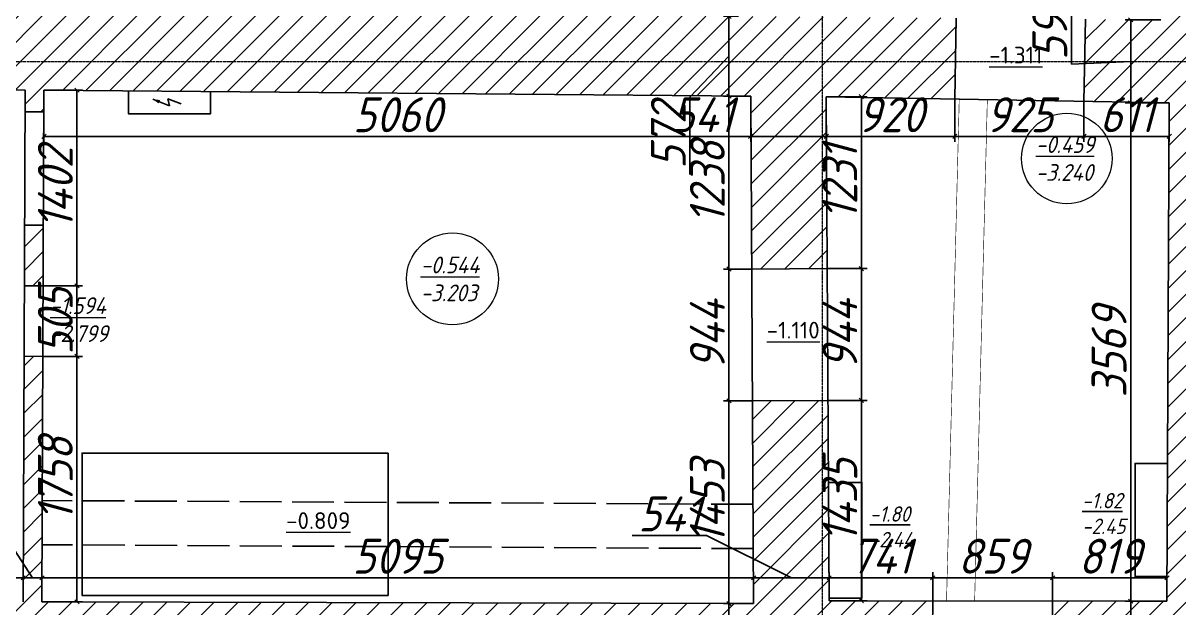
# Model space of a CAD drawing. Header units: millimetres. Extents: x 504091 to 2165846, y 135022 to 442887.
# Drawn here: x 561143 to 569417, y 298026 to 302214 of the extents above; entities that cross this region are included whole.
import ezdxf

# ---------------------------------------------------------------- set-up
doc = ezdxf.new("R2010")
doc.units = ezdxf.units.MM
for name, pattern in [('ACAD_ISO02W100', [15, 12, -3]), ('ADSK_Линия сетки', [25, 20, -2.5, 0, -2.5]), ('осеваяX2', [4, 2.5, -0.5, 0.5, -0.5])]:
    doc.linetypes.add(name, pattern=pattern)
doc.layers.get('Defpoints').update_dxf_attribs({"color": 255})
for name, color, linetype in [('Балки', 140, 'ACAD_ISO02W100'), ('Вентиляция', 150, 'Continuous'), ('Контур', 7, 'Continuous'), ('Отметки коммуникаций', 7, 'Continuous'), ('Пожарные коммуникации', 1, 'Continuous'), ('Штриховка', 252, 'Continuous'), ('Электрика', 40, 'Continuous')]:
    doc.layers.add(name, color=color, linetype=linetype)
for name, color, linetype, lineweight in [('Оси', 165, 'осеваяX2', 13), ('отметки', 7, 'Continuous', 20), ('размеры', 7, 'Continuous', 9)]:
    doc.layers.add(name, color=color, linetype=linetype, lineweight=lineweight)
doc.styles.add('ISOCPEUR', font='isocpeur.ttf', dxfattribs={"width": 0.9, "oblique": 15, "height": 250})
doc.dimstyles.new('GENPLAN 1000', dxfattribs={"dimscale": 10, "dimtxt": 13, "dimasz": 3, "dimexe": 4, "dimexo": 0, "dimgap": 3, "dimtad": 1, "dimdec": 0, "dimzin": 0, "dimtxsty": 'ISOCPEUR', "dimblk1": 'OBLIQUE', "dimblk2": 'OBLIQUE', "dimsah": 1, "dimcen": -1, "dimaunit": 1, "dimadec": 3, "dimazin": 0, "dimtfac": 0.75, "dimtdec": 0, "dimtix": 1, "dimtmove": 1, "dimatfit": 3, "dimfxl": 0, "dimtvp": 0.6, "dimarcsym": 0})

# ---------------------------------------------------------------- blocks, each defined once
blk = doc.blocks.new('817')
at = {"color": 0}
for p, q in [((0.05, 1.76), (-0.47, -0.17)), ((0.47, 0.17), (-0.47, -0.17)), ((0.47, 0.17), (-0.18, -2.24))]:
    blk.add_line(p, q, dxfattribs=at)
blk.add_solid([(-0.18, -1.24), (0.32, -1.38), (-0.18, -2.24)], dxfattribs=at)
blk = doc.blocks.new('_Oblique')
at = {"color": 0, "linetype": 'ByBlock', "lineweight": -2}
blk.add_line((-0.5, -0.5), (0.5, 0.5), dxfattribs=at)
blk = doc.blocks.new('*D303')
at = {"layer": 'Defpoints', "color": 0, "lineweight": 20, "ltscale": 0.03, "transparency": 16777216}
for p in [(569287.5, 302237.6), (569072.4, 301642.4), (569348.9, 301642.4)]:
    blk.add_point(p, dxfattribs=at)
at = {"layer": 'размеры', "color": 0, "lineweight": -2, "ltscale": 0.03, "transparency": 16777216}
for p, q in [((568648.1, 301919.5), (568648.1, 302473.9)), ((569287.5, 302237.6), (569032.4, 302237.6)), ((569072.4, 302237.6), (569072.4, 301642.4)), ((569072.4, 301940), (568648.1, 301919.5)), ((569348.9, 301642.4), (569032.4, 301642.4))]:
    blk.add_line(p, q, dxfattribs=at)
at = {"layer": 'размеры', "color": 0, "lineweight": -2, "ltscale": 0.03, "transparency": 16777216, "xscale": 30, "yscale": 30, "zscale": 30}
for p, rotation in [((569072.4, 302237.6), 90), ((569072.4, 301642.4), 270)]:
    blk.add_blockref('_Oblique', p, dxfattribs=dict(at, rotation=rotation))
at = {"layer": 'размеры', "color": 0, "ltscale": 0.03, "transparency": 16777216, "insert": (568493.1, 302196.7), "char_height": 250, "attachment_point": 5, "rotation": 90, "style": 'ISOCPEUR'}
blk.add_mtext('595', dxfattribs=at)
blk = doc.blocks.new('*D304')
at = {"layer": 'Defpoints', "color": 0, "lineweight": 20, "ltscale": 0.03, "transparency": 16777216}
for p in [(569348.9, 301642.4), (569072.4, 298073.8), (569332.2, 298073.8)]:
    blk.add_point(p, dxfattribs=at)
at = {"layer": 'размеры', "color": 0, "lineweight": -2, "ltscale": 0.03, "transparency": 16777216}
for p, q in [((569348.9, 301642.4), (569032.4, 301642.4)), ((569072.4, 301642.4), (569072.4, 298073.8)), ((569332.2, 298073.8), (569032.4, 298073.8))]:
    blk.add_line(p, q, dxfattribs=at)
at = {"layer": 'размеры', "color": 0, "lineweight": -2, "ltscale": 0.03, "transparency": 16777216, "xscale": 30, "yscale": 30, "zscale": 30}
for p, rotation in [((569072.4, 301642.4), 90), ((569072.4, 298073.8), 270)]:
    blk.add_blockref('_Oblique', p, dxfattribs=dict(at, rotation=rotation))
at = {"layer": 'размеры', "color": 0, "ltscale": 0.03, "transparency": 16777216, "insert": (568917.4, 299858.1), "char_height": 250, "attachment_point": 5, "rotation": 90, "style": 'ISOCPEUR'}
blk.add_mtext('3569', dxfattribs=at)
blk = doc.blocks.new('*D305')
at = {"layer": 'Defpoints', "color": 0, "lineweight": 20, "ltscale": 0.03, "transparency": 16777216}
for p in [(569332.2, 298073.8), (569072.4, 297877.8), (569342.7, 297877.8)]:
    blk.add_point(p, dxfattribs=at)
at = {"layer": 'размеры', "color": 0, "lineweight": -2, "ltscale": 0.03, "transparency": 16777216}
for p, q in [((569332.2, 298073.8), (569032.4, 298073.8)), ((569072.4, 298073.8), (569072.4, 297877.8)), ((569072.4, 297975.8), (568812.5, 297801.9)), ((569342.7, 297877.8), (569032.4, 297877.8)), ((568812.5, 297801.9), (568812.5, 297292.4))]:
    blk.add_line(p, q, dxfattribs=at)
at = {"layer": 'размеры', "color": 0, "lineweight": -2, "ltscale": 0.03, "transparency": 16777216, "xscale": 30, "yscale": 30, "zscale": 30}
for p, rotation in [((569072.4, 298073.8), 90), ((569072.4, 297877.8), 270)]:
    blk.add_blockref('_Oblique', p, dxfattribs=dict(at, rotation=rotation))
at = {"layer": 'размеры', "color": 0, "ltscale": 0.03, "transparency": 16777216, "insert": (568657.5, 297547.2), "char_height": 250, "attachment_point": 5, "rotation": 90, "style": 'ISOCPEUR'}
blk.add_mtext('196', dxfattribs=at)
blk = doc.blocks.new('*D316')
at = {"layer": 'Defpoints', "color": 0, "lineweight": 20, "ltscale": 0.03, "transparency": 16777216}
for p in [(566196.4, 298056.2), (566372.6, 298056.2), (566297.6, 297752.3)]:
    blk.add_point(p, dxfattribs=at)
at = {"layer": 'размеры', "color": 0, "lineweight": -2, "ltscale": 0.03, "transparency": 16777216}
for p, q in [((566372.6, 298056.2), (566156.4, 298056.2)), ((566196.4, 297752.3), (566196.4, 298056.2)), ((566196.4, 297904.3), (565856.7, 297708.5)), ((566297.6, 297752.3), (566156.4, 297752.3)), ((565856.7, 297708.5), (565856.7, 297131.5))]:
    blk.add_line(p, q, dxfattribs=at)
at = {"layer": 'размеры', "color": 0, "lineweight": -2, "ltscale": 0.03, "transparency": 16777216, "xscale": 30, "yscale": 30, "zscale": 30}
for p, rotation in [((566196.4, 298056.2), 90), ((566196.4, 297752.3), 270)]:
    blk.add_blockref('_Oblique', p, dxfattribs=dict(at, rotation=rotation))
at = {"layer": 'размеры', "color": 0, "ltscale": 0.03, "transparency": 16777216, "insert": (565701.7, 297420), "char_height": 250, "attachment_point": 5, "rotation": 90, "style": 'ISOCPEUR'}
blk.add_mtext('304', dxfattribs=at)
blk = doc.blocks.new('*D317')
at = {"layer": 'Defpoints', "color": 0, "lineweight": 20, "ltscale": 0.03, "transparency": 16777216}
for p in [(566196.4, 299509.1), (566364.5, 299509.1), (566372.6, 298056.2)]:
    blk.add_point(p, dxfattribs=at)
at = {"layer": 'размеры', "color": 0, "lineweight": -2, "ltscale": 0.03, "transparency": 16777216}
for p, q in [((566364.5, 299509.1), (566156.4, 299509.1)), ((566196.4, 298056.2), (566196.4, 299509.1)), ((566372.6, 298056.2), (566156.4, 298056.2))]:
    blk.add_line(p, q, dxfattribs=at)
at = {"layer": 'размеры', "color": 0, "lineweight": -2, "ltscale": 0.03, "transparency": 16777216, "xscale": 30, "yscale": 30, "zscale": 30}
for p, rotation in [((566196.4, 299509.1), 90), ((566196.4, 298056.2), 270)]:
    blk.add_blockref('_Oblique', p, dxfattribs=dict(at, rotation=rotation))
at = {"layer": 'размеры', "color": 0, "ltscale": 0.03, "transparency": 16777216, "insert": (566041.4, 298782.7), "char_height": 250, "attachment_point": 5, "rotation": 90, "style": 'ISOCPEUR'}
blk.add_mtext('1453', dxfattribs=at)
blk = doc.blocks.new('*D318')
at = {"layer": 'Defpoints', "color": 0, "lineweight": 20, "ltscale": 0.03, "transparency": 16777216}
for p in [(566196.4, 300452.8), (566359.2, 300452.8), (566364.5, 299509.1)]:
    blk.add_point(p, dxfattribs=at)
at = {"layer": 'размеры', "color": 0, "lineweight": -2, "ltscale": 0.03, "transparency": 16777216}
for p, q in [((566359.2, 300452.8), (566156.4, 300452.8)), ((566196.4, 299509.1), (566196.4, 300452.8)), ((566364.5, 299509.1), (566156.4, 299509.1))]:
    blk.add_line(p, q, dxfattribs=at)
at = {"layer": 'размеры', "color": 0, "lineweight": -2, "ltscale": 0.03, "transparency": 16777216, "xscale": 30, "yscale": 30, "zscale": 30}
for p, rotation in [((566196.4, 300452.8), 90), ((566196.4, 299509.1), 270)]:
    blk.add_blockref('_Oblique', p, dxfattribs=dict(at, rotation=rotation))
at = {"layer": 'размеры', "color": 0, "ltscale": 0.03, "transparency": 16777216, "insert": (566041.4, 299981), "char_height": 250, "attachment_point": 5, "rotation": 90, "style": 'ISOCPEUR'}
blk.add_mtext('944', dxfattribs=at)
blk = doc.blocks.new('*D319')
at = {"layer": 'Defpoints', "color": 0, "lineweight": 20, "ltscale": 0.03, "transparency": 16777216}
for p in [(566196.4, 301691.2), (566352.3, 301691.2), (566359.2, 300452.8)]:
    blk.add_point(p, dxfattribs=at)
at = {"layer": 'размеры', "color": 0, "lineweight": -2, "ltscale": 0.03, "transparency": 16777216}
for p, q in [((566352.3, 301691.2), (566156.4, 301691.2)), ((566196.4, 300452.8), (566196.4, 301691.2)), ((566359.2, 300452.8), (566156.4, 300452.8))]:
    blk.add_line(p, q, dxfattribs=at)
at = {"layer": 'размеры', "color": 0, "lineweight": -2, "ltscale": 0.03, "transparency": 16777216, "xscale": 30, "yscale": 30, "zscale": 30}
for p, rotation in [((566196.4, 301691.2), 90), ((566196.4, 300452.8), 270)]:
    blk.add_blockref('_Oblique', p, dxfattribs=dict(at, rotation=rotation))
at = {"layer": 'размеры', "color": 0, "ltscale": 0.03, "transparency": 16777216, "insert": (566041.4, 301072), "char_height": 250, "attachment_point": 5, "rotation": 90, "style": 'ISOCPEUR'}
blk.add_mtext('1238', dxfattribs=at)
blk = doc.blocks.new('*D320')
at = {"layer": 'Defpoints', "color": 0, "lineweight": 20, "ltscale": 0.03, "transparency": 16777216}
for p in [(566196.4, 302263), (566264.3, 302263), (566352.3, 301691.2)]:
    blk.add_point(p, dxfattribs=at)
at = {"layer": 'размеры', "color": 0, "lineweight": -2, "ltscale": 0.03, "transparency": 16777216}
for p, q in [((566264.3, 302263), (566156.4, 302263)), ((566196.4, 301691.2), (566196.4, 302263)), ((566196.4, 301977.1), (565917.3, 301684.8)), ((565917.3, 301684.8), (565917.3, 301130.3)), ((566352.3, 301691.2), (566156.4, 301691.2))]:
    blk.add_line(p, q, dxfattribs=at)
at = {"layer": 'размеры', "color": 0, "lineweight": -2, "ltscale": 0.03, "transparency": 16777216, "xscale": 30, "yscale": 30, "zscale": 30}
for p, rotation in [((566196.4, 302263), 90), ((566196.4, 301691.2), 270)]:
    blk.add_blockref('_Oblique', p, dxfattribs=dict(at, rotation=rotation))
at = {"layer": 'размеры', "color": 0, "ltscale": 0.03, "transparency": 16777216, "insert": (565762.3, 301407.6), "char_height": 250, "attachment_point": 5, "rotation": 90, "style": 'ISOCPEUR'}
blk.add_mtext('572', dxfattribs=at)
blk = doc.blocks.new('*D332')
at = {"layer": 'Defpoints', "color": 0, "lineweight": 20, "ltscale": 0.03, "transparency": 16777216}
for p in [(561292.3, 301733.7), (566352.3, 301691.2), (566352.3, 301402.8)]:
    blk.add_point(p, dxfattribs=at)
at = {"layer": 'размеры', "color": 0, "lineweight": -2, "ltscale": 0.03, "transparency": 16777216}
for p, q in [((561292.3, 301733.7), (561292.3, 301362.8)), ((566352.3, 301691.2), (566352.3, 301362.8)), ((561292.3, 301402.8), (566352.3, 301402.8))]:
    blk.add_line(p, q, dxfattribs=at)
at = {"layer": 'размеры', "color": 0, "lineweight": -2, "ltscale": 0.03, "transparency": 16777216, "xscale": 30, "yscale": 30, "zscale": 30, "rotation": 180}
blk.add_blockref('_Oblique', (561292.3, 301402.8), dxfattribs=at)
at = {"layer": 'размеры', "color": 0, "lineweight": -2, "ltscale": 0.03, "transparency": 16777216, "xscale": 30, "yscale": 30, "zscale": 30}
blk.add_blockref('_Oblique', (566352.3, 301402.8), dxfattribs=at)
at = {"layer": 'размеры', "color": 0, "ltscale": 0.03, "transparency": 16777216, "insert": (563822.3, 301557.8), "char_height": 250, "attachment_point": 5, "style": 'ISOCPEUR'}
blk.add_mtext('5060', dxfattribs=at)
blk = doc.blocks.new('*D333')
at = {"layer": 'Defpoints', "color": 0, "lineweight": 20, "ltscale": 0.03, "transparency": 16777216}
for p in [(566352.3, 301691.2), (566893.4, 301686.6), (566893.4, 301402.8)]:
    blk.add_point(p, dxfattribs=at)
at = {"layer": 'размеры', "color": 0, "lineweight": -2, "ltscale": 0.03, "transparency": 16777216}
for p, q in [((566352.3, 301691.2), (566352.3, 301362.8)), ((566893.4, 301686.6), (566893.4, 301362.8)), ((565741.5, 301402.8), (566352.3, 301402.8)), ((566352.3, 301402.8), (566893.4, 301402.8))]:
    blk.add_line(p, q, dxfattribs=at)
at = {"layer": 'размеры', "color": 0, "lineweight": -2, "ltscale": 0.03, "transparency": 16777216, "xscale": 30, "yscale": 30, "zscale": 30, "rotation": 180}
blk.add_blockref('_Oblique', (566352.3, 301402.8), dxfattribs=at)
at = {"layer": 'размеры', "color": 0, "lineweight": -2, "ltscale": 0.03, "transparency": 16777216, "xscale": 30, "yscale": 30, "zscale": 30}
blk.add_blockref('_Oblique', (566893.4, 301402.8), dxfattribs=at)
at = {"layer": 'размеры', "color": 0, "ltscale": 0.03, "transparency": 16777216, "insert": (566007.5, 301557.8), "char_height": 250, "attachment_point": 5, "style": 'ISOCPEUR'}
blk.add_mtext('541', dxfattribs=at)
blk = doc.blocks.new('*D334')
at = {"layer": 'Defpoints', "color": 0, "lineweight": 20, "ltscale": 0.03, "transparency": 16777216}
for p in [(566893.4, 301686.6), (567813.4, 301670), (567813.4, 301402.8)]:
    blk.add_point(p, dxfattribs=at)
at = {"layer": 'размеры', "color": 0, "lineweight": -2, "ltscale": 0.03, "transparency": 16777216}
for p, q in [((566893.4, 301686.6), (566893.4, 301362.8)), ((567813.4, 301670), (567813.4, 301362.8)), ((566893.4, 301402.8), (567813.4, 301402.8))]:
    blk.add_line(p, q, dxfattribs=at)
at = {"layer": 'размеры', "color": 0, "lineweight": -2, "ltscale": 0.03, "transparency": 16777216, "xscale": 30, "yscale": 30, "zscale": 30, "rotation": 180}
blk.add_blockref('_Oblique', (566893.4, 301402.8), dxfattribs=at)
at = {"layer": 'размеры', "color": 0, "lineweight": -2, "ltscale": 0.03, "transparency": 16777216, "xscale": 30, "yscale": 30, "zscale": 30}
blk.add_blockref('_Oblique', (567813.4, 301402.8), dxfattribs=at)
at = {"layer": 'размеры', "color": 0, "ltscale": 0.03, "transparency": 16777216, "insert": (567353.4, 301557.8), "char_height": 250, "attachment_point": 5, "style": 'ISOCPEUR'}
blk.add_mtext('920', dxfattribs=at)
blk = doc.blocks.new('*D335')
at = {"layer": 'Defpoints', "color": 0, "lineweight": 20, "ltscale": 0.03, "transparency": 16777216}
for p in [(567813.4, 301670), (568738, 301653.4), (568738, 301402.8)]:
    blk.add_point(p, dxfattribs=at)
at = {"layer": 'размеры', "color": 0, "lineweight": -2, "ltscale": 0.03, "transparency": 16777216}
for p, q in [((567813.4, 301670), (567813.4, 301362.8)), ((568738, 301653.4), (568738, 301362.8)), ((567813.4, 301402.8), (568738, 301402.8))]:
    blk.add_line(p, q, dxfattribs=at)
at = {"layer": 'размеры', "color": 0, "lineweight": -2, "ltscale": 0.03, "transparency": 16777216, "xscale": 30, "yscale": 30, "zscale": 30, "rotation": 180}
blk.add_blockref('_Oblique', (567813.4, 301402.8), dxfattribs=at)
at = {"layer": 'размеры', "color": 0, "lineweight": -2, "ltscale": 0.03, "transparency": 16777216, "xscale": 30, "yscale": 30, "zscale": 30}
blk.add_blockref('_Oblique', (568738, 301402.8), dxfattribs=at)
at = {"layer": 'размеры', "color": 0, "ltscale": 0.03, "transparency": 16777216, "insert": (568275.7, 301557.8), "char_height": 250, "attachment_point": 5, "style": 'ISOCPEUR'}
blk.add_mtext('925', dxfattribs=at)
blk = doc.blocks.new('*D336')
at = {"layer": 'Defpoints', "color": 0, "lineweight": 20, "ltscale": 0.03, "transparency": 16777216}
for p in [(568738, 301653.4), (569348.9, 301642.4), (569348.9, 301402.8)]:
    blk.add_point(p, dxfattribs=at)
at = {"layer": 'размеры', "color": 0, "lineweight": -2, "ltscale": 0.03, "transparency": 16777216}
for p, q in [((568738, 301653.4), (568738, 301362.8)), ((569348.9, 301642.4), (569348.9, 301362.8)), ((568738, 301402.8), (569348.9, 301402.8))]:
    blk.add_line(p, q, dxfattribs=at)
at = {"layer": 'размеры', "color": 0, "lineweight": -2, "ltscale": 0.03, "transparency": 16777216, "xscale": 30, "yscale": 30, "zscale": 30, "rotation": 180}
blk.add_blockref('_Oblique', (568738, 301402.8), dxfattribs=at)
at = {"layer": 'размеры', "color": 0, "lineweight": -2, "ltscale": 0.03, "transparency": 16777216, "xscale": 30, "yscale": 30, "zscale": 30}
blk.add_blockref('_Oblique', (569348.9, 301402.8), dxfattribs=at)
at = {"layer": 'размеры', "color": 0, "ltscale": 0.03, "transparency": 16777216, "insert": (569043.5, 301557.8), "char_height": 250, "attachment_point": 5, "style": 'ISOCPEUR'}
blk.add_mtext('611', dxfattribs=at)
blk = doc.blocks.new('*D337')
at = {"layer": 'Defpoints', "color": 0, "lineweight": 20, "ltscale": 0.03, "transparency": 16777216}
for p in [(568513.7, 298241), (568513.7, 298075), (569332.2, 298073.8)]:
    blk.add_point(p, dxfattribs=at)
at = {"layer": 'размеры', "color": 0, "lineweight": -2, "ltscale": 0.03, "transparency": 16777216}
for p, q in [((568513.7, 298075), (568513.7, 298281)), ((569332.2, 298241), (568513.7, 298241)), ((569332.2, 298073.8), (569332.2, 298281))]:
    blk.add_line(p, q, dxfattribs=at)
at = {"layer": 'размеры', "color": 0, "lineweight": -2, "ltscale": 0.03, "transparency": 16777216, "xscale": 30, "yscale": 30, "zscale": 30, "rotation": 180}
blk.add_blockref('_Oblique', (568513.7, 298241), dxfattribs=at)
at = {"layer": 'размеры', "color": 0, "lineweight": -2, "ltscale": 0.03, "transparency": 16777216, "xscale": 30, "yscale": 30, "zscale": 30}
blk.add_blockref('_Oblique', (569332.2, 298241), dxfattribs=at)
at = {"layer": 'размеры', "color": 0, "ltscale": 0.03, "transparency": 16777216, "insert": (568923, 298396), "char_height": 250, "attachment_point": 5, "style": 'ISOCPEUR'}
blk.add_mtext('819', dxfattribs=at)
blk = doc.blocks.new('*D338')
at = {"layer": 'Defpoints', "color": 0, "lineweight": 20, "ltscale": 0.03, "transparency": 16777216}
for p in [(567654.8, 298241), (567654.8, 298076.3), (568513.7, 298075)]:
    blk.add_point(p, dxfattribs=at)
at = {"layer": 'размеры', "color": 0, "lineweight": -2, "ltscale": 0.03, "transparency": 16777216}
for p, q in [((567654.8, 298076.3), (567654.8, 298281)), ((568513.7, 298241), (567654.8, 298241)), ((568513.7, 298075), (568513.7, 298281))]:
    blk.add_line(p, q, dxfattribs=at)
at = {"layer": 'размеры', "color": 0, "lineweight": -2, "ltscale": 0.03, "transparency": 16777216, "xscale": 30, "yscale": 30, "zscale": 30, "rotation": 180}
blk.add_blockref('_Oblique', (567654.8, 298241), dxfattribs=at)
at = {"layer": 'размеры', "color": 0, "lineweight": -2, "ltscale": 0.03, "transparency": 16777216, "xscale": 30, "yscale": 30, "zscale": 30}
blk.add_blockref('_Oblique', (568513.7, 298241), dxfattribs=at)
at = {"layer": 'размеры', "color": 0, "ltscale": 0.03, "transparency": 16777216, "insert": (568084.2, 298396), "char_height": 250, "attachment_point": 5, "style": 'ISOCPEUR'}
blk.add_mtext('859', dxfattribs=at)
blk = doc.blocks.new('*D339')
at = {"layer": 'Defpoints', "color": 0, "lineweight": 20, "ltscale": 0.03, "transparency": 16777216}
for p in [(566913.6, 298241), (566913.6, 298077.3), (567654.8, 298076.3)]:
    blk.add_point(p, dxfattribs=at)
at = {"layer": 'размеры', "color": 0, "lineweight": -2, "ltscale": 0.03, "transparency": 16777216}
for p, q in [((566913.6, 298077.3), (566913.6, 298281)), ((567654.8, 298241), (566913.6, 298241)), ((567654.8, 298076.3), (567654.8, 298281))]:
    blk.add_line(p, q, dxfattribs=at)
at = {"layer": 'размеры', "color": 0, "lineweight": -2, "ltscale": 0.03, "transparency": 16777216, "xscale": 30, "yscale": 30, "zscale": 30, "rotation": 180}
blk.add_blockref('_Oblique', (566913.6, 298241), dxfattribs=at)
at = {"layer": 'размеры', "color": 0, "lineweight": -2, "ltscale": 0.03, "transparency": 16777216, "xscale": 30, "yscale": 30, "zscale": 30}
blk.add_blockref('_Oblique', (567654.8, 298241), dxfattribs=at)
at = {"layer": 'размеры', "color": 0, "ltscale": 0.03, "transparency": 16777216, "insert": (567284.2, 298396), "char_height": 250, "attachment_point": 5, "style": 'ISOCPEUR'}
blk.add_mtext('741', dxfattribs=at)
blk = doc.blocks.new('*D340')
at = {"layer": 'Defpoints', "color": 0, "lineweight": 20, "ltscale": 0.03, "transparency": 16777216}
for p in [(566372.6, 298241), (566372.6, 298056.2), (566913.6, 298077.3)]:
    blk.add_point(p, dxfattribs=at)
at = {"layer": 'размеры', "color": 0, "lineweight": -2, "ltscale": 0.03, "transparency": 16777216}
for p, q in [((566036, 298543.9), (565504.1, 298543.9)), ((566643.1, 298241), (566036, 298543.9)), ((566372.6, 298056.2), (566372.6, 298281)), ((566913.6, 298241), (566372.6, 298241)), ((566913.6, 298077.3), (566913.6, 298281))]:
    blk.add_line(p, q, dxfattribs=at)
at = {"layer": 'размеры', "color": 0, "lineweight": -2, "ltscale": 0.03, "transparency": 16777216, "xscale": 30, "yscale": 30, "zscale": 30, "rotation": 180}
blk.add_blockref('_Oblique', (566372.6, 298241), dxfattribs=at)
at = {"layer": 'размеры', "color": 0, "lineweight": -2, "ltscale": 0.03, "transparency": 16777216, "xscale": 30, "yscale": 30, "zscale": 30}
blk.add_blockref('_Oblique', (566913.6, 298241), dxfattribs=at)
at = {"layer": 'размеры', "color": 0, "ltscale": 0.03, "transparency": 16777216, "insert": (565770, 298698.9), "char_height": 250, "attachment_point": 5, "style": 'ISOCPEUR'}
blk.add_mtext('541', dxfattribs=at)
blk = doc.blocks.new('*D341')
at = {"layer": 'Defpoints', "color": 0, "lineweight": 20, "ltscale": 0.03, "transparency": 16777216}
for p in [(561278, 298241), (561278, 298068.9), (566372.6, 298056.2)]:
    blk.add_point(p, dxfattribs=at)
at = {"layer": 'размеры', "color": 0, "lineweight": -2, "ltscale": 0.03, "transparency": 16777216}
for p, q in [((561278, 298068.9), (561278, 298281)), ((566372.6, 298241), (561278, 298241)), ((566372.6, 298056.2), (566372.6, 298281))]:
    blk.add_line(p, q, dxfattribs=at)
at = {"layer": 'размеры', "color": 0, "lineweight": -2, "ltscale": 0.03, "transparency": 16777216, "xscale": 30, "yscale": 30, "zscale": 30, "rotation": 180}
blk.add_blockref('_Oblique', (561278, 298241), dxfattribs=at)
at = {"layer": 'размеры', "color": 0, "lineweight": -2, "ltscale": 0.03, "transparency": 16777216, "xscale": 30, "yscale": 30, "zscale": 30}
blk.add_blockref('_Oblique', (566372.6, 298241), dxfattribs=at)
at = {"layer": 'размеры', "color": 0, "ltscale": 0.03, "transparency": 16777216, "insert": (563825.3, 298396), "char_height": 250, "attachment_point": 5, "style": 'ISOCPEUR'}
blk.add_mtext('5095', dxfattribs=at)
blk = doc.blocks.new('*D342')
at = {"layer": 'Defpoints', "color": 0, "lineweight": 20, "ltscale": 0.03, "transparency": 16777216}
for p in [(561143, 298241), (561143, 298069.2), (561278, 298068.9)]:
    blk.add_point(p, dxfattribs=at)
at = {"layer": 'размеры', "color": 0, "lineweight": -2, "ltscale": 0.03, "transparency": 16777216}
for p, q in [((561053.8, 298484.8), (560544.3, 298484.8)), ((561210.5, 298241), (561053.8, 298484.8)), ((561143, 298069.2), (561143, 298281)), ((561278, 298241), (561143, 298241)), ((561278, 298068.9), (561278, 298281))]:
    blk.add_line(p, q, dxfattribs=at)
at = {"layer": 'размеры', "color": 0, "lineweight": -2, "ltscale": 0.03, "transparency": 16777216, "xscale": 30, "yscale": 30, "zscale": 30, "rotation": 180}
blk.add_blockref('_Oblique', (561143, 298241), dxfattribs=at)
at = {"layer": 'размеры', "color": 0, "lineweight": -2, "ltscale": 0.03, "transparency": 16777216, "xscale": 30, "yscale": 30, "zscale": 30}
blk.add_blockref('_Oblique', (561278, 298241), dxfattribs=at)
at = {"layer": 'размеры', "color": 0, "ltscale": 0.03, "transparency": 16777216, "insert": (560799, 298639.8), "char_height": 250, "attachment_point": 5, "style": 'ISOCPEUR'}
blk.add_mtext('135', dxfattribs=at)
blk = doc.blocks.new('*D343')
at = {"layer": 'Defpoints', "color": 0, "lineweight": 20, "ltscale": 0.03, "transparency": 16777216}
for p in [(560426.2, 298241), (560426.2, 298071), (561143, 298069.2)]:
    blk.add_point(p, dxfattribs=at)
at = {"layer": 'размеры', "color": 0, "lineweight": -2, "ltscale": 0.03, "transparency": 16777216}
for p, q in [((560426.2, 298071), (560426.2, 298281)), ((561143, 298241), (560426.2, 298241)), ((561143, 298069.2), (561143, 298281))]:
    blk.add_line(p, q, dxfattribs=at)
at = {"layer": 'размеры', "color": 0, "lineweight": -2, "ltscale": 0.03, "transparency": 16777216, "xscale": 30, "yscale": 30, "zscale": 30, "rotation": 180}
blk.add_blockref('_Oblique', (560426.2, 298241), dxfattribs=at)
at = {"layer": 'размеры', "color": 0, "lineweight": -2, "ltscale": 0.03, "transparency": 16777216, "xscale": 30, "yscale": 30, "zscale": 30}
blk.add_blockref('_Oblique', (561143, 298241), dxfattribs=at)
at = {"layer": 'размеры', "color": 0, "ltscale": 0.03, "transparency": 16777216, "insert": (560784.6, 298396), "char_height": 250, "attachment_point": 5, "style": 'ISOCPEUR'}
blk.add_mtext('717', dxfattribs=at)
blk = doc.blocks.new('*D344')
at = {"layer": 'Defpoints', "color": 0, "lineweight": 20, "ltscale": 0.03, "transparency": 16777216}
for p in [(561292.3, 301733.7), (561286.8, 300332.1), (561528.8, 300332.1)]:
    blk.add_point(p, dxfattribs=at)
at = {"layer": 'размеры', "color": 0, "lineweight": -2, "ltscale": 0.03, "transparency": 16777216}
for p, q in [((561292.3, 301733.7), (561568.8, 301733.7)), ((561528.8, 301733.7), (561528.8, 300332.1)), ((561286.8, 300332.1), (561568.8, 300332.1))]:
    blk.add_line(p, q, dxfattribs=at)
at = {"layer": 'размеры', "color": 0, "lineweight": -2, "ltscale": 0.03, "transparency": 16777216, "xscale": 30, "yscale": 30, "zscale": 30}
for p, rotation in [((561528.8, 301733.7), 90), ((561528.8, 300332.1), 270)]:
    blk.add_blockref('_Oblique', p, dxfattribs=dict(at, rotation=rotation))
at = {"layer": 'размеры', "color": 0, "ltscale": 0.03, "transparency": 16777216, "insert": (561373.8, 301032.9), "char_height": 250, "attachment_point": 5, "rotation": 90, "style": 'ISOCPEUR'}
blk.add_mtext('1402', dxfattribs=at)
blk = doc.blocks.new('*D345')
at = {"layer": 'Defpoints', "color": 0, "lineweight": 20, "ltscale": 0.03, "transparency": 16777216}
for p in [(561286.8, 300332.1), (561284.8, 299827), (561528.8, 299827)]:
    blk.add_point(p, dxfattribs=at)
at = {"layer": 'размеры', "color": 0, "lineweight": -2, "ltscale": 0.03, "transparency": 16777216}
for p, q in [((561528.8, 300332.1), (561528.8, 300362.1)), ((561286.8, 300332.1), (561568.8, 300332.1)), ((561528.8, 300332.1), (561528.8, 299827)), ((561284.8, 299827), (561568.8, 299827)), ((561528.8, 299827), (561528.8, 299797))]:
    blk.add_line(p, q, dxfattribs=at)
at = {"layer": 'размеры', "color": 0, "lineweight": -2, "ltscale": 0.03, "transparency": 16777216, "xscale": 30, "yscale": 30, "zscale": 30}
for p, rotation in [((561528.8, 300332.1), 270), ((561528.8, 299827), 90)]:
    blk.add_blockref('_Oblique', p, dxfattribs=dict(at, rotation=rotation))
at = {"layer": 'размеры', "color": 0, "ltscale": 0.03, "transparency": 16777216, "insert": (561373.8, 300079.6), "char_height": 250, "attachment_point": 5, "rotation": 90, "style": 'ISOCPEUR'}
blk.add_mtext('505', dxfattribs=at)
blk = doc.blocks.new('*D346')
at = {"layer": 'Defpoints', "color": 0, "lineweight": 20, "ltscale": 0.03, "transparency": 16777216}
for p in [(561284.8, 299827), (561278, 298068.9), (561528.8, 298068.9)]:
    blk.add_point(p, dxfattribs=at)
at = {"layer": 'размеры', "color": 0, "lineweight": -2, "ltscale": 0.03, "transparency": 16777216}
for p, q in [((561284.8, 299827), (561568.8, 299827)), ((561528.8, 299827), (561528.8, 298068.9)), ((561278, 298068.9), (561568.8, 298068.9))]:
    blk.add_line(p, q, dxfattribs=at)
at = {"layer": 'размеры', "color": 0, "lineweight": -2, "ltscale": 0.03, "transparency": 16777216, "xscale": 30, "yscale": 30, "zscale": 30}
for p, rotation in [((561528.8, 299827), 90), ((561528.8, 298068.9), 270)]:
    blk.add_blockref('_Oblique', p, dxfattribs=dict(at, rotation=rotation))
at = {"layer": 'размеры', "color": 0, "ltscale": 0.03, "transparency": 16777216, "insert": (561373.8, 298948), "char_height": 250, "attachment_point": 5, "rotation": 90, "style": 'ISOCPEUR'}
blk.add_mtext('1758', dxfattribs=at)
blk = doc.blocks.new('*D351')
at = {"layer": 'Defpoints', "color": 0, "lineweight": 20, "ltscale": 0.03, "transparency": 16777216}
for p in [(566893.4, 301686.6), (566900.3, 300455.8), (567144.6, 300455.8)]:
    blk.add_point(p, dxfattribs=at)
at = {"layer": 'размеры', "color": 0, "lineweight": -2, "ltscale": 0.03, "transparency": 16777216}
for p, q in [((566893.4, 301686.6), (567184.6, 301686.6)), ((567144.6, 301686.6), (567144.6, 300455.8)), ((566900.3, 300455.8), (567184.6, 300455.8))]:
    blk.add_line(p, q, dxfattribs=at)
at = {"layer": 'размеры', "color": 0, "lineweight": -2, "ltscale": 0.03, "transparency": 16777216, "xscale": 30, "yscale": 30, "zscale": 30}
for p, rotation in [((567144.6, 301686.6), 90), ((567144.6, 300455.8), 270)]:
    blk.add_blockref('_Oblique', p, dxfattribs=dict(at, rotation=rotation))
at = {"layer": 'размеры', "color": 0, "ltscale": 0.03, "transparency": 16777216, "insert": (566989.6, 301071.2), "char_height": 250, "attachment_point": 5, "rotation": 90, "style": 'ISOCPEUR'}
blk.add_mtext('1231', dxfattribs=at)
blk = doc.blocks.new('*D352')
at = {"layer": 'Defpoints', "color": 0, "lineweight": 20, "ltscale": 0.03, "transparency": 16777216}
for p in [(566900.3, 300455.8), (566905.6, 299512.2), (567144.6, 299512.2)]:
    blk.add_point(p, dxfattribs=at)
at = {"layer": 'размеры', "color": 0, "lineweight": -2, "ltscale": 0.03, "transparency": 16777216}
for p, q in [((566900.3, 300455.8), (567184.6, 300455.8)), ((567144.6, 300455.8), (567144.6, 299512.2)), ((566905.6, 299512.2), (567184.6, 299512.2))]:
    blk.add_line(p, q, dxfattribs=at)
at = {"layer": 'размеры', "color": 0, "lineweight": -2, "ltscale": 0.03, "transparency": 16777216, "xscale": 30, "yscale": 30, "zscale": 30}
for p, rotation in [((567144.6, 300455.8), 90), ((567144.6, 299512.2), 270)]:
    blk.add_blockref('_Oblique', p, dxfattribs=dict(at, rotation=rotation))
at = {"layer": 'размеры', "color": 0, "ltscale": 0.03, "transparency": 16777216, "insert": (566989.6, 299984), "char_height": 250, "attachment_point": 5, "rotation": 90, "style": 'ISOCPEUR'}
blk.add_mtext('944', dxfattribs=at)
blk = doc.blocks.new('*D154')
at = {"layer": 'Defpoints', "color": 0, "lineweight": 20, "ltscale": 0.03, "transparency": 16777216}
for p in [(566905.6, 299512.2), (566913.6, 298077.3), (567144.6, 298077.3)]:
    blk.add_point(p, dxfattribs=at)
at = {"layer": 'размеры', "color": 0, "lineweight": -2, "ltscale": 0.03, "transparency": 16777216}
for p, q in [((566905.6, 299512.2), (567184.6, 299512.2)), ((567144.6, 299512.2), (567144.6, 298077.3)), ((566913.6, 298077.3), (567184.6, 298077.3))]:
    blk.add_line(p, q, dxfattribs=at)
at = {"layer": 'размеры', "color": 0, "lineweight": -2, "ltscale": 0.03, "transparency": 16777216, "xscale": 30, "yscale": 30, "zscale": 30}
for p, rotation in [((567144.6, 299512.2), 90), ((567144.6, 298077.3), 270)]:
    blk.add_blockref('_Oblique', p, dxfattribs=dict(at, rotation=rotation))
at = {"layer": 'размеры', "color": 0, "ltscale": 0.03, "transparency": 16777216, "insert": (566989.6, 298794.8), "char_height": 250, "attachment_point": 5, "rotation": 90, "style": 'ISOCPEUR'}
blk.add_mtext('1435', dxfattribs=at)
blk = doc.blocks.new('оси')
at = {"layer": 'Оси', "linetype": 'ADSK_Линия сетки'}
for p, q in [((6500, -2196.5), (6500, 46378)), ((-3614.3, 38700), (62615.4, 38700))]:
    blk.add_line(p, q, dxfattribs=at)

msp = doc.modelspace()

# ---------------------------------------------------------------- hatches: boundary and pattern name
at = {"layer": 'Штриховка', "ltscale": 0.03}
h = msp.add_hatch(dxfattribs=at)
h.set_pattern_fill('_USER', color=256, scale=120, angle=45, pattern_type=0)
h.set_pattern_definition([(45, (-347074.49, -1361956.86), (-84.852814, 84.852814), [])])
h.paths.add_polyline_path([(570122.3557, 308894.5196), (565440.1751, 308931.1272), (565437.7236, 308670.7775), (565432.4637, 308112.1575), (569336.4975, 308075.3972), (569345.837, 302237.0766), (568748.6273, 302242.0927), (568738.0171, 301653.373), (569348.899, 301642.3635), (569332.229, 298073.7959), (568513.6844, 298074.9961), (568513.3969, 297878.9658), (569342.7096, 297877.7604), (569356.0741, 294129.6394), (568888.3433, 294133.607), (568888.3433, 293540.5712), (569027.0984, 293539.3942), (569007.5105, 292367.1371), (569589.3367, 292368.8557), (569608.8641, 292528.9141), (569629.3366, 292368.9739), (570171.1629, 292370.5743)])
h.paths.add_polyline_path([(567534.9916, 294145.0869), (566898.5127, 294150.4859), (566911.9246, 296732.6727), (566296.8842, 296733.0748), (566295.2088, 294170.6047), (560415.727, 294243.3875), (560419.8492, 295604.6334), (559594.5105, 295604.6334), (559594.5105, 292384.1371), (559605.1688, 292384.1371), (559604.1629, 291931.4224), (560007.3746, 291930.5265), (560027.73, 292090.4817), (560047.3745, 291930.4376), (560410.5862, 291929.6306), (560414.3252, 293612.4526), (567534.9916, 293552.0511)])
h.paths.add_polyline_path([(566905.5658, 299512.1673), (566364.5105, 299509.1371), (566372.6474, 298056.2493), (561278.0055, 298068.8718), (561284.8417, 299827.0425), (561149.883, 299827.5673), (561143.046, 298069.2061), (560426.1533, 298070.9823), (560431.7235, 299503.5442), (560027.251, 299505.1169), (560029.0806, 299983.7496), (559869.1583, 300004.3611), (560029.2335, 300023.7493), (560030.9103, 300462.3824), (560435.4456, 300460.8094), (560440.4227, 301740.8183), (561157.2989, 301734.797), (561156.6917, 301578.6303), (561291.6504, 301578.1055), (561292.2553, 301733.6634), (566352.2901, 301691.1625), (566359.2256, 300452.7883), (566900.2808, 300455.8185), (566893.3878, 301686.6177), (567813.3608, 301670.0376), (567823.8106, 302249.8606), (560423.0572, 302312.0219), (560447.8969, 308159.092), (564301.0084, 308122.8112), (564306.2684, 308681.4312), (564308.7028, 308939.9736), (559628.3666, 308976.5667), (559635.4105, 302869.0371), (559618.4105, 298344.0371), (559615.1021, 296854.9791), (559594.5105, 296855.3353), (559594.5105, 296649.5057), (560423.0133, 296649.5057), (560426.397, 297766.8609), (566297.5505, 297752.3145), (566297.4589, 297612.1628), (566916.4906, 297611.7581), (566917.8905, 297881.2849), (567654.4918, 297880.2142), (567654.7792, 298076.2555), (566913.6015, 298077.3423)])
h.paths.add_polyline_path([(559816.5105, 300313.1371, -1), (559856.5105, 300313.1371, -1)], flags=16)
h.paths.add_polyline_path([(561288.4932, 300766.1217), (561153.5344, 300766.6464), (561151.8468, 300332.6141), (561286.8055, 300332.0893)], flags=17)

# ---------------------------------------------------------------- linework, layer by layer
at = {"layer": 'Балки', "color": 3, "ltscale": 25}
for p, q in [((566368.6623, 298767.8163), (561280.8287, 298794.957)), ((566370.4374, 298450.8569), (561279.5963, 298478.0136))]:
    msp.add_line(p, q, dxfattribs=at)
at = {"layer": 'Вентиляция', "ltscale": 25}
for p, q in [((561291.6504, 301578.1055), (561156.6917, 301578.6303)), ((561288.4932, 300766.1217), (561153.5344, 300766.6464))]:
    msp.add_line(p, q, dxfattribs=at)
at = {"layer": 'Вентиляция', "color": 94, "ltscale": 0.03}
msp.add_lwpolyline([(563756.5105, 299134.1371), (561564.8212, 299134.1371), (561564.8212, 298115.0799), (563756.5105, 298115.0799)], close=True, dxfattribs=at)
at = {"layer": 'Контур', "ltscale": 15}
for p, q in [((567823.8106, 302249.8606), (567813.3608, 301670.0376)), ((568748.6273, 302242.0927), (568738.0171, 301653.373)), ((560440.4227, 301740.8183), (561157.2989, 301734.797)), ((561157.2989, 301734.797), (561143.046, 298069.2061)), ((561292.2553, 301733.6634), (561278.0055, 298068.8718)), ((561292.2553, 301733.6634), (566352.2901, 301691.1625)), ((566372.6474, 298056.2493), (566352.2901, 301691.1625)), ((569348.899, 301642.3635), (566893.3878, 301686.6177)), ((566913.6015, 298077.3423), (566893.3878, 301686.6177)), ((569348.899, 301642.3635), (569332.229, 298073.7959)), ((566359.2256, 300452.7883), (566900.2808, 300455.8185)), ((561286.8055, 300332.0893), (561151.8468, 300332.6141)), ((561284.8417, 299827.0425), (561149.883, 299827.5673)), ((566364.5105, 299509.1371), (566905.5658, 299512.1673)), ((561278.0055, 298068.8718), (566372.6474, 298056.2493)), ((569332.229, 298073.7959), (566913.6015, 298077.3423)), ((567654.4918, 297880.2142), (567654.7792, 298076.2555)), ((568513.3969, 297878.9658), (568513.6844, 298074.9961))]:
    msp.add_line(p, q, dxfattribs=at)
at = {"layer": 'отметки', "ltscale": 0.03}
for centre, radius in [((568614.8533, 301244.2554), 324.0062), ((564216.9824, 300382.0686), 328.8039)]:
    msp.add_circle(centre, radius, dxfattribs=at)
at = {"layer": 'Пожарные коммуникации', "linetype": 'ACAD_ISO02W100', "ltscale": 25, "const_width": 4, "flags": 128}
for points in [[(567844.9733, 301669.4678), (567754.0213, 298076.11)], [(567955.242, 298075.815), (568046.1097, 301665.8429)]]:
    msp.add_lwpolyline(points, dxfattribs=at)
at = {"layer": 'Пожарные коммуникации', "ltscale": 25, "flags": 128}
for points in [[(569333.0554, 298250.7006), (569103.5105, 298250.7006), (569103.5105, 299061.1371), (569336.8412, 299061.1371)], [(566913.4956, 298096.25), (567148.5105, 298096.25), (567148.5105, 298925.1371), (566908.8534, 298925.1371)]]:
    msp.add_lwpolyline(points, dxfattribs=at)
at = {"layer": 'Электрика', "ltscale": 0.03}
msp.add_lwpolyline([(561897.5105, 301728.5797), (561897.5105, 301565.1371), (562484.9516, 301565.1371), (562484.9516, 301723.6456)], dxfattribs=at)

# ---------------------------------------------------------------- block references
at = {"layer": 'Штриховка'}
msp.add_blockref('оси', (560365.25, 263237.9486), dxfattribs=at)
at = {"layer": 'Электрика', "xscale": 51.46308126672102, "yscale": 51.46308126672102, "zscale": 51.46308126672102, "rotation": 263.9951650493919}
msp.add_blockref('817', (562185.8544, 301647.313, 1373.687), dxfattribs=at)

# ---------------------------------------------------------------- texts
at = {"layer": 'отметки', "ltscale": 0.03, "style": 'ISOCPEUR'}
for s, p in [('%%u-1.311', (568058.9999, 301924.765, -1311)), ('%%u-1.110', (566466.5105, 299955.1371, -1110))]:
    msp.add_text(s, height=120, dxfattribs=at).set_placement(p)
at = {"layer": 'отметки', "color": 3, "ltscale": 0.03, "style": 'ISOCPEUR'}
msp.add_text('%%u-0.809', height=120, dxfattribs=at).set_placement((563025.8334, 298591.3197, -809))
at = {"layer": 'отметки', "ltscale": 0.03, "char_height": 120, "attachment_point": 1, "style": 'ISOCPEUR'}
for s, insert, width in [('\\L-0.459\\l\\P{\\C98;-3.240}', (568392.8533, 301404.2554), 552), ('\\L-0.544\\l\\P{\\C98;-3.203}', (563988.9824, 300542.0686), 564), ('\\L-1.594\\l\\P-2.799', (561336.1293, 300250.5158), 592.469304)]:
    msp.add_mtext(s, dxfattribs=dict(at, insert=insert, width=width))
at = {"layer": 'Отметки коммуникаций', "color": 1, "ltscale": 0.03, "char_height": 110, "attachment_point": 1, "style": 'ISOCPEUR'}
for s, insert, width in [('\\L-1.82\\l\\P-2.45', (568724.2854, 298848.8669), 429), ('\\L-1.80\\l\\P-2.44', (567204.5562, 298753.3395), 440)]:
    msp.add_mtext(s, dxfattribs=dict(at, insert=insert, width=width))

# ---------------------------------------------------------------- dimensions: what is measured, and where the dimension line sits
at = {"layer": 'размеры', "ltscale": 0.03}
for base, p1, p2, picture, middle in [((569072.3808, 301642.3635), (569287.4637, 302237.5669), (569348.899, 301642.3635), '*D303', (568648.1086, 301949.4598)), ((566196.3617, 302262.9595), (566352.2901, 301691.1625), (566264.2939, 302262.9595), '*D320', (565917.2649, 301654.8187)), ((566196.3617, 298056.2493), (566297.5505, 297752.3145), (566372.6474, 298056.2493), '*D316', (565856.6534, 297678.4829)), ((569072.3808, 297877.7604), (569332.229, 298073.7959), (569342.7096, 297877.7604), '*D305', (568812.531, 297771.9063))]:
    dim = msp.add_linear_dim(base=base, p1=p1, p2=p2, angle=90, dimstyle='GENPLAN 1000', dxfattribs=at)
    dim.commit()
    dim.dimension.update_dxf_attribs({"geometry": picture, "text_midpoint": middle, "dimtype": 160})
for base, p1, p2, picture, middle in [((561528.7663, 300332.0893), (561292.2553, 301733.6634), (561286.8055, 300332.0893), '*D344', (561373.7663, 301032.8764)), ((566196.3617, 301691.1625), (566359.2256, 300452.7883), (566352.2901, 301691.1625), '*D319', (566041.3617, 301071.9754)), ((567144.5875, 300455.8185), (566893.3878, 301686.6177), (566900.2808, 300455.8185), '*D351', (566989.5875, 301071.2181)), ((569072.3808, 298073.7959), (569348.899, 301642.3635), (569332.229, 298073.7959), '*D304', (568917.3808, 299858.0797)), ((566196.3617, 300452.7883), (566364.5105, 299509.1371), (566359.2256, 300452.7883), '*D318', (566041.3617, 299980.9627)), ((567144.5875, 299512.1673), (566900.2808, 300455.8185), (566905.5658, 299512.1673), '*D352', (566989.5875, 299983.9929)), ((561528.7663, 299827.0425), (561286.8055, 300332.0893), (561284.8417, 299827.0425), '*D345', (561373.7663, 300079.5659)), ((561528.7663, 298068.8718), (561284.8417, 299827.0425), (561278.0055, 298068.8718), '*D346', (561373.7663, 298947.9572)), ((566196.3617, 299509.1371), (566372.6474, 298056.2493), (566364.5105, 299509.1371), '*D317', (566041.3617, 298782.6932)), ((567144.5875, 298077.3423), (566905.5658, 299512.1673), (566913.6015, 298077.3423), '*D154', (566989.5875, 298794.7548))]:
    dim = msp.add_linear_dim(base=base, p1=p1, p2=p2, angle=90, dimstyle='GENPLAN 1000', dxfattribs=at)
    dim.commit()
    dim.dimension.update_dxf_attribs({"geometry": picture, "text_midpoint": middle})
for base, p1, p2, picture, middle in [((566352.2901, 301402.7606), (561292.2553, 301733.6634), (566352.2901, 301691.1625), '*D332', (563822.2727, 301557.7606)), ((567813.3608, 301402.7606), (566893.3878, 301686.6177), (567813.3608, 301670.0376), '*D334', (567353.3743, 301557.7606)), ((568738.0171, 301402.7606), (567813.3608, 301670.0376), (568738.0171, 301653.373), '*D335', (568275.689, 301557.7606)), ((569348.899, 301402.7606), (568738.0171, 301653.373), (569348.899, 301642.3635), '*D336', (569043.4581, 301557.7606)), ((560426.1533, 298241.0033), (561143.046, 298069.2061), (560426.1533, 298070.9823), '*D343', (560784.5996, 298396.0033)), ((561278.0055, 298241.0033), (566372.6474, 298056.2493), (561278.0055, 298068.8718), '*D341', (563825.3264, 298396.0033)), ((566913.6015, 298241.0033), (567654.7792, 298076.2555), (566913.6015, 298077.3423), '*D339', (567284.1904, 298396.0033)), ((567654.7792, 298241.0033), (568513.6844, 298074.9961), (567654.7792, 298076.2555), '*D338', (568084.2318, 298396.0033)), ((568513.6844, 298241.0033), (569332.229, 298073.7959), (568513.6844, 298074.9961), '*D337', (568922.9567, 298396.0033))]:
    dim = msp.add_linear_dim(base=base, p1=p1, p2=p2, dimstyle='GENPLAN 1000', dxfattribs=at)
    dim.commit()
    dim.dimension.update_dxf_attribs({"geometry": picture, "text_midpoint": middle})
for base, p1, p2, picture, middle in [((566893.3878, 301402.7606), (566352.2901, 301691.1625), (566893.3878, 301686.6177), '*D333', (566007.4998, 301226.3397)), ((561143.046, 298241.0033), (561278.0055, 298068.8718), (561143.046, 298069.2061), '*D342', (561023.7624, 298484.7525)), ((566372.6474, 298241.0033), (566913.6015, 298077.3423), (566372.6474, 298056.2493), '*D340', (566006.0396, 298543.8586))]:
    dim = msp.add_linear_dim(base=base, p1=p1, p2=p2, dimstyle='GENPLAN 1000', dxfattribs=at)
    dim.commit()
    dim.dimension.update_dxf_attribs({"geometry": picture, "text_midpoint": middle, "dimtype": 160})

doc.saveas('drawing.dxf')
